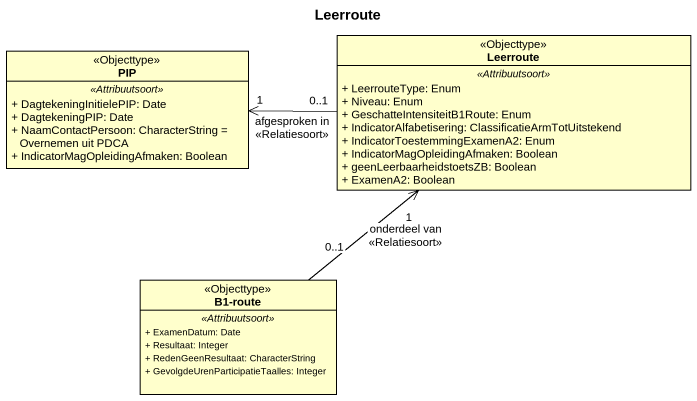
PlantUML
@startuml
title Leerroute
hide circle
hide empty members
skinparam classAttributeIconSize 0
class PIP <<Objecttype>> {
  .. <<Attribuutsoort>> ..
  + DagtekeningInitielePIP: Date
  + DagtekeningPIP: Date
  + NaamContactPersoon: CharacterString = Overnemen uit PDCA
  + IndicatorMagOpleidingAfmaken: Boolean
}
class Leerroute <<Objecttype>> {
  .. <<Attribuutsoort>> ..
  + LeerrouteType: Enum
  + Niveau: Enum
  + GeschatteIntensiteitB1Route: Enum
  + IndicatorAlfabetisering: ClassificatieArmTotUitstekend
  + IndicatorToestemmingExamenA2: Enum
  + IndicatorMagOpleidingAfmaken: Boolean
  + geenLeerbaarheidstoetsZB: Boolean
  + ExamenA2: Boolean
}
class "B1-route" as B1_route <<Objecttype>> {
  .. <<Attribuutsoort>> ..
  + ExamenDatum: Date
  + Resultaat: Integer
  + RedenGeenResultaat: CharacterString
  + GevolgdeUrenParticipatieTaalles: Integer
}
Leerroute "0..1" -left-> "1" PIP : afgesproken in\n<<Relatiesoort>>
B1_route "0..1" -up-> "1" Leerroute : onderdeel van\n<<Relatiesoort>>
@enduml
